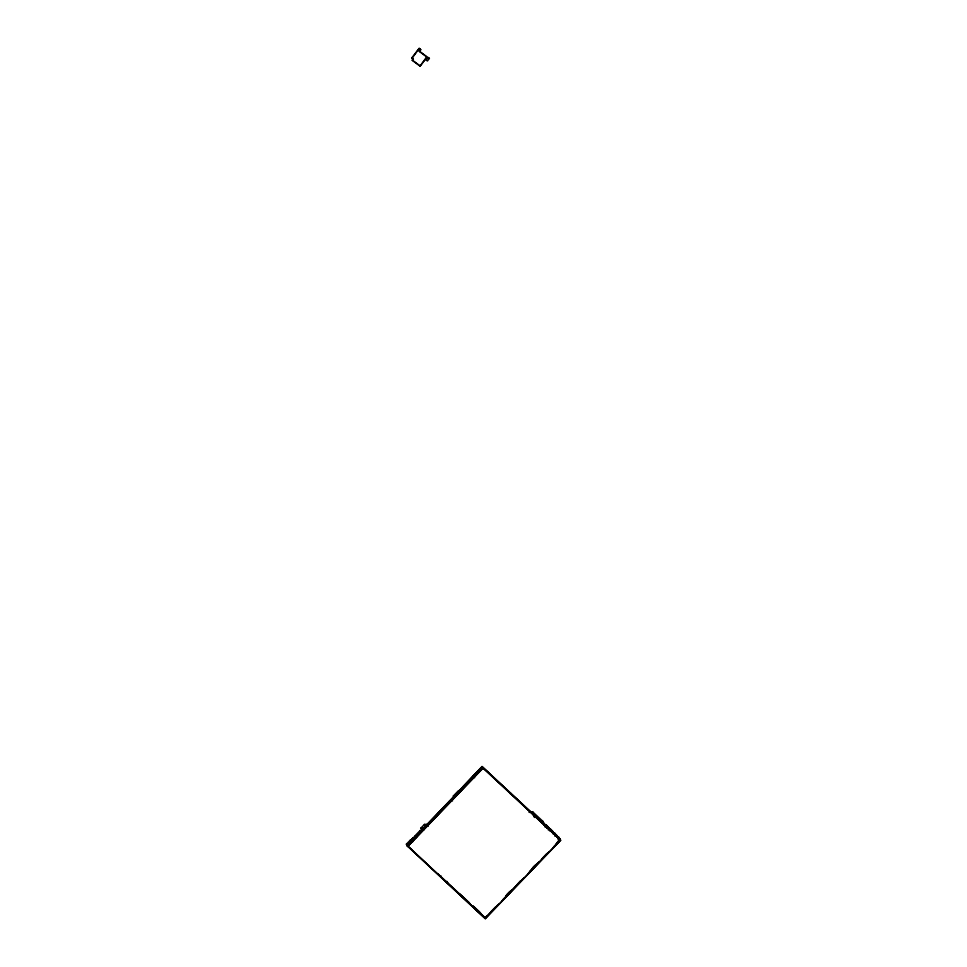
<?xml version="1.0" encoding="UTF-8"?>
<svg xmlns="http://www.w3.org/2000/svg" width="967" height="967" viewBox="0 0 967 967"><rect width="100%" height="100%" fill="white"/><g stroke="black" fill="none" stroke-linecap="round" stroke-linejoin="round"><path stroke-width="1.45" d="M413.114 839.779L412.849 838.075L411.942 839.018L413.114 839.779L412.849 838.075M415.121 836.528L416.148 837.41L415.206 835.814L412.377 838.74L412.413 840.758L412.377 838.74M415.435 837.108L415.532 836.382M554.756 836.104L555.155 834.038M544.977 827.027L545.847 825.214M411.869 57.754L419.195 48.35L420.73 49.764L419.4 51.469L427.063 57.174L420.077 66.155L412.401 60.45L413.151 58.709L411.869 57.754L413.405 59.168L412.401 60.45M412.123 58.213L419.195 48.35M419.4 51.469L420.476 49.305M420.077 66.155L426.81 56.715L419.146 51.009M428.115 57.476L426.133 60.075L427.414 61.018L429.396 58.419L428.115 57.476L429.408 58.455M424.078 829.759L421.66 830.012L420.693 828.284L424.44 824.392L426.918 824.343M463.06 786.606L482.037 766.505L483.004 768.233L407.711 846.524L406.382 844.167L410.467 839.912L412.244 840.601M420.089 830.556L421.128 831.378L420.089 830.556L415.568 835.246L415.955 835.935M453.318 796.01L455.638 796.385L453.318 796.01L458.551 790.559L458.878 791.127M458.817 791.018L482.158 766.734L560.038 839.332L557.947 841.508M482.231 766.855L406.998 845.255L485.325 918.65L560.618 840.359L558.938 837.374L555.288 834.908M407.131 845.484L482.352 767.085M407.325 845.835L482.545 767.423M407.385 845.944L482.678 767.653L407.518 846.173L485.325 918.65M407.639 846.403L482.871 768.003M557.741 838.631L558.938 837.374M557.935 838.969L559.131 837.724M506.696 894.777L509.839 891.526M532.841 867.604L534.932 865.429M505.717 895.986L510.951 890.547M531.862 868.801L536.044 864.45M556.968 842.704L560.098 839.441M484.938 917.961L487.03 915.785M491.212 911.434L495.394 907.082M505.85 896.216L512.123 889.688M517.357 884.249L520.427 880.877M529.904 871.207L538.268 862.504M542.451 858.164L546.633 853.813M556.049 844.022L560.159 839.561M497.606 905.148L485.059 918.191L407.192 845.593L482.485 767.314L560.352 839.9M502.84 899.709L522.712 879.051M528.985 872.524L539.441 861.645M541.532 859.47L547.745 852.834M554.079 846.427L560.292 839.791M485.132 918.299L498.718 904.169M501.861 900.906L523.824 878.072M528.006 873.721L548.918 851.975M553.1 847.636L560.425 840.021M485.253 918.529L560.485 840.13M546.246 826.93L547.056 828.356M546.984 828.248L546.258 824.911L551.492 830.46M548.168 829.831L550.694 829.033M555.034 834.448L556.23 835.017L555.36 835.017L554.937 833.494M555.505 835.476L556.726 835.428M529.058 812.413L531.294 812.171M420.693 828.284L423.111 828.042M509.984 793.556L511.084 793.448M533.844 816.547L534.509 816.595L533.917 816.656M555.844 834.328L554.538 833.119L555.324 834.183M554.901 833.905L555.421 835.137M554.973 834.013L544.131 823.618L544.361 825.165M549.461 830.738L552.35 830.556L553.184 834.038M449.534 800.881L452.52 800.845M550.042 829.674L550.102 829.783M427.885 826.06L425.407 826.12L424.44 824.392M428.103 826.011L425.649 826.048M440.662 875.751L440.033 875.739L440.734 875.872M534.292 814.903L533.035 814.855L534.352 815.024L534.666 817.49M411.942 839.018L412.728 839.09M415.544 836.54L416.717 836.975M412.861 841.689L410.467 839.912M419.448 48.809L420.73 49.764M412.147 59.99L419.811 65.696M532.817 814.19L532.539 811.7L542.801 821.237L544.651 824.537M544.324 823.957L559.385 838.184M482.037 766.505L559.712 838.752M482.811 767.883L560.618 840.359M474.652 777.71L473.081 776.005M473.347 906.2L479.608 912.014M406.382 844.167L407.687 845.895M459.434 893.544L469.043 902.477M473.044 906.091L480.647 913.09M438.281 874.156L470.01 903.589M473.25 906.55L484.419 917.042M554.538 833.119L555.034 834.134L554.732 833.457M532.539 811.7L534.352 815.024M446.875 881.324L447.721 882.835M415.206 835.814L416.124 837.579M411.906 849.57L411.338 849.28M546.125 824.948L546.681 826.773M544.457 824.186L544.808 825.963L542.801 821.237M544.264 823.848L544.554 825.504M552.35 830.568L552.375 832.587M556.605 835.198L555.445 835.355L556.605 835.198"/></g></svg>
